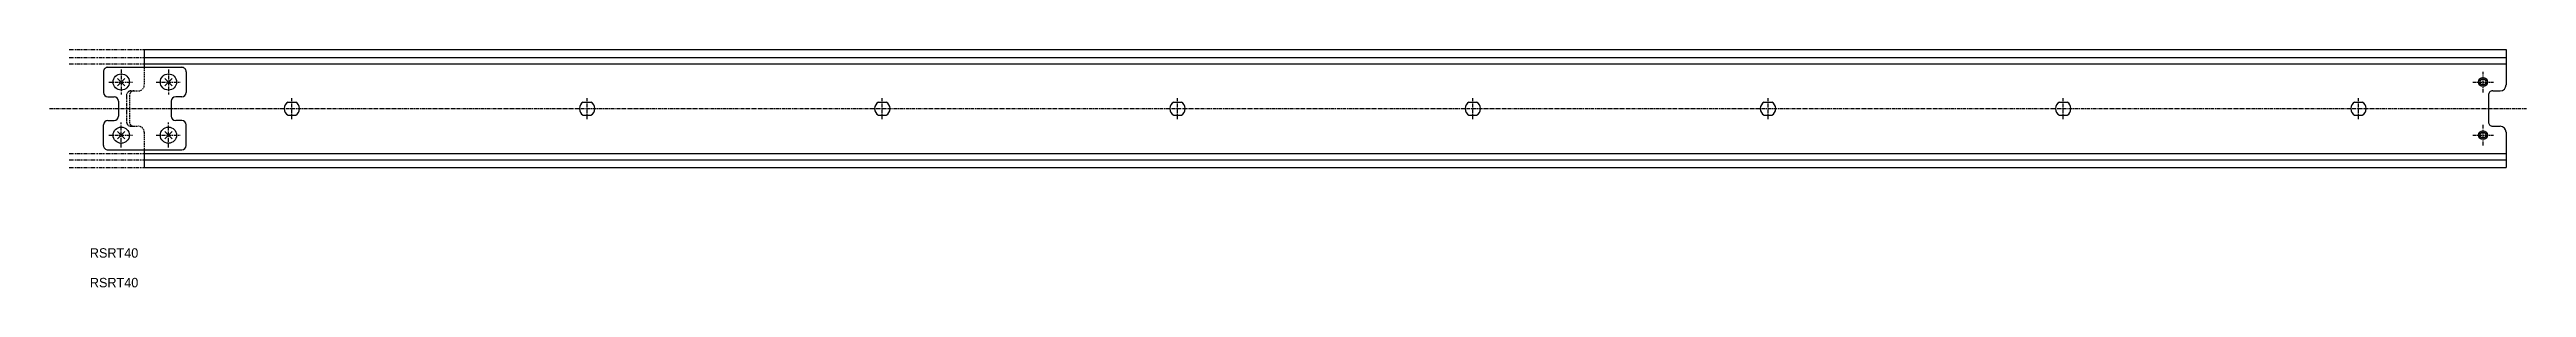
# Model space of a CAD drawing. Extents: x 56 to 895, y 36 to 116.
import ezdxf

# ---------------------------------------------------------------- set-up
doc = ezdxf.new("R2010")
doc.units = 0
for name, pattern in [('CENTER', [2, 1.25, -0.25, 0.25, -0.25]), ('DASHED', [0.75, 0.5, -0.25]), ('PHANTOM', [2.5, 1.25, -0.25, 0.25, -0.25, 0.25, -0.25])]:
    doc.linetypes.add(name, pattern=pattern)
doc.layers.get('0').update_dxf_attribs({"linetype": 'CONTINUOUS'})
doc.layers.add('CENTER', color=1, linetype='CENTER')

msp = doc.modelspace()

# ---------------------------------------------------------------- linework, layer by layer
at = {"color": 3, "linetype": 'PHANTOM'}
for p, q in [((62.54, 116.37), (87.98, 116.37)), ((62.54, 113.72), (87.98, 113.72)), ((62.54, 111.54), (87.98, 111.54)), ((81.99, 100.87), (81.99, 91.88)), ((83.48, 102.37), (84.48, 102.37)), ((83.48, 90.38), (84.48, 90.38)), ((62.54, 81.21), (87.98, 81.21)), ((62.54, 79.03), (87.98, 79.03)), ((62.54, 76.37), (87.98, 76.37))]:
    msp.add_line(p, q, dxfattribs=at)
at = {"color": 7, "linetype": 'CONTINUOUS'}
for p, q in [((75.68, 110.37), (100.68, 110.37)), ((87.98, 116.37), (887.98, 116.37)), ((87.98, 116.37), (87.98, 110.37)), ((87.98, 113.72), (887.98, 113.72)), ((87.98, 111.54), (887.98, 111.54)), ((887.98, 116.37), (887.98, 104.37)), ((74.18, 108.87), (74.18, 101.85)), ((78.94, 104.13), (81.42, 106.61)), ((81.42, 104.13), (78.94, 106.61)), ((97.42, 104.13), (94.94, 106.61)), ((94.94, 104.13), (97.42, 106.61)), ((102.18, 108.87), (102.18, 101.85)), ((102.18, 108.87), (102.18, 101.85)), ((881.99, 100.87), (881.99, 91.88)), ((883.48, 102.37), (885.98, 102.37)), ((75.68, 100.35), (77.73, 100.35)), ((75.68, 92.35), (77.73, 92.35)), ((79.23, 98.85), (79.23, 93.85)), ((97.13, 98.85), (97.13, 93.85)), ((100.68, 100.35), (98.63, 100.35)), ((100.68, 92.35), (98.63, 92.35)), ((136.68, 98.6), (139.28, 98.6)), ((136.68, 94.1), (139.28, 94.1)), ((236.68, 98.6), (239.28, 98.6)), ((236.68, 94.1), (239.28, 94.1)), ((336.68, 98.6), (339.28, 98.6)), ((336.68, 94.1), (339.28, 94.1)), ((436.68, 98.6), (439.28, 98.6)), ((436.68, 94.1), (439.28, 94.1)), ((536.68, 98.6), (539.28, 98.6)), ((536.68, 94.1), (539.28, 94.1)), ((636.68, 98.6), (639.28, 98.6)), ((636.68, 94.1), (639.28, 94.1)), ((736.68, 98.6), (739.28, 98.6)), ((736.68, 94.1), (739.28, 94.1)), ((836.68, 98.6), (839.28, 98.6)), ((836.68, 94.1), (839.28, 94.1)), ((74.18, 83.87), (74.18, 90.85)), ((78.94, 88.61), (81.42, 86.13)), ((78.94, 86.13), (81.42, 88.61)), ((94.94, 86.13), (97.42, 88.61)), ((94.94, 88.61), (97.42, 86.13)), ((102.18, 83.87), (102.18, 90.85)), ((883.48, 90.38), (885.98, 90.38)), ((887.98, 88.38), (887.98, 76.37)), ((75.68, 82.37), (100.68, 82.37)), ((87.98, 82.37), (87.98, 76.37)), ((87.98, 81.21), (887.98, 81.21)), ((87.98, 79.03), (887.98, 79.03)), ((87.98, 76.37), (887.98, 76.37))]:
    msp.add_line(p, q, dxfattribs=at)
at = {"color": 3, "linetype": 'DASHED'}
for p, q in [((87.98, 110.37), (87.98, 104.37)), ((82.98, 100.87), (82.98, 91.88)), ((84.48, 102.37), (85.98, 102.37)), ((84.48, 90.38), (85.98, 90.38)), ((87.98, 88.38), (87.98, 82.37))]:
    msp.add_line(p, q, dxfattribs=at)
at = {"color": 7, "linetype": 'CONTINUOUS'}
for centre, radius in [((80.18, 105.37), 2.75), ((96.18, 105.37), 2.75), ((880.18, 105.37), 1), ((80.18, 87.37), 2.75), ((96.18, 87.37), 2.75), ((880.18, 87.37), 1)]:
    msp.add_circle(centre, radius, dxfattribs=at)
at = {"color": 3, "linetype": 'CONTINUOUS'}
for centre in [(880.18, 105.37), (880.18, 87.37)]:
    msp.add_circle(centre, 1.5, dxfattribs=at)
at = {"color": 7, "linetype": 'CONTINUOUS'}
for centre, radius, start, end in [((75.68, 108.87), 1.5, 90, 180.00001), ((100.68, 108.87), 1.5, 359.99999, 90), ((75.68, 101.85), 1.5, 180, 270), ((100.68, 101.85), 1.5, 270, 0), ((883.48, 100.87), 1.5, 90, 180.00001), ((885.98, 104.37), 2, 270, 0), ((75.68, 90.85), 1.5, 90, 180), ((77.73, 98.85), 1.5, 0, 90), ((77.73, 93.85), 1.5, 270, 0), ((98.63, 98.85), 1.5, 90, 180), ((98.63, 93.85), 1.5, 180, 270), ((100.68, 90.85), 1.5, 0, 90), ((137.98, 96.35), 2.6, 120.07335, 239.92665), ((137.98, 96.35), 2.6, 300.07335, 59.92665), ((237.98, 96.35), 2.6, 120.07335, 239.92665), ((237.98, 96.35), 2.6, 300.07335, 59.92665), ((337.98, 96.35), 2.6, 120.07335, 239.92665), ((337.98, 96.35), 2.6, 300.07335, 59.92665), ((437.98, 96.35), 2.6, 120.07335, 239.92665), ((437.98, 96.35), 2.6, 300.07335, 59.92665), ((537.98, 96.35), 2.6, 120.07335, 239.92665), ((537.98, 96.35), 2.6, 300.07335, 59.92665), ((637.98, 96.35), 2.6, 120.07335, 239.92665), ((637.98, 96.35), 2.6, 300.07335, 59.92665), ((737.98, 96.35), 2.6, 120.07335, 239.92665), ((737.98, 96.35), 2.6, 300.07335, 59.92665), ((837.98, 96.35), 2.6, 120.07335, 239.92665), ((837.98, 96.35), 2.6, 300.07335, 59.92665), ((883.48, 91.88), 1.5, 179.99999, 270), ((885.98, 88.38), 2, 360, 90), ((75.68, 83.87), 1.5, 179.99999, 270), ((100.68, 83.87), 1.5, 270, 360)]:
    msp.add_arc(centre, radius, start, end, dxfattribs=at)
at = {"color": 3, "linetype": 'PHANTOM'}
for centre, start, end in [((83.48, 100.87), 90, 180.00001), ((83.48, 91.88), 179.99999, 270)]:
    msp.add_arc(centre, 1.5, start, end, dxfattribs=at)
at = {"color": 3, "linetype": 'DASHED'}
for centre, radius, start, end in [((84.48, 100.87), 1.5, 90, 180), ((85.98, 104.37), 2, 270, 0), ((84.48, 91.88), 1.5, 180, 270), ((85.98, 88.38), 2, 0, 90)]:
    msp.add_arc(centre, radius, start, end, dxfattribs=at)
at = {"layer": 'CENTER', "color": 1, "linetype": 'CENTER'}
for p, q in [((80.18, 109.59), (80.18, 101.11)), ((96.18, 109.59), (96.18, 101.11)), ((96.18, 109.59), (96.18, 101.11)), ((75.96, 105.37), (84.14, 105.37)), ((91.96, 105.37), (100.14, 105.37)), ((91.96, 105.37), (100.14, 105.37)), ((876.68, 105.37), (883.68, 105.37)), ((880.18, 101.87), (880.18, 108.87)), ((55.89, 96.37), (894.89, 96.37)), ((137.98, 92.85), (137.98, 99.85)), ((237.98, 92.85), (237.98, 99.85)), ((337.98, 92.85), (337.98, 99.85)), ((437.98, 92.85), (437.98, 99.85)), ((537.98, 92.85), (537.98, 99.85)), ((637.98, 92.85), (637.98, 99.85)), ((737.98, 92.85), (737.98, 99.85)), ((837.98, 92.85), (837.98, 99.85)), ((75.96, 87.37), (84.14, 87.37)), ((80.18, 83.16), (80.18, 91.64)), ((91.96, 87.37), (100.14, 87.37)), ((91.96, 87.37), (100.14, 87.37)), ((96.18, 83.16), (96.18, 91.64)), ((96.18, 83.16), (96.18, 91.64)), ((876.68, 87.37), (883.68, 87.37)), ((880.18, 83.87), (880.18, 90.87))]:
    msp.add_line(p, q, dxfattribs=at)

# ---------------------------------------------------------------- texts
at = {"color": 7, "linetype": 'CONTINUOUS'}
for p in [(69.55, 45.88), (69.55, 35.84)]:
    msp.add_text('RSRT40', height=3.2, dxfattribs=at).set_placement(p)

doc.saveas('drawing.dxf')
